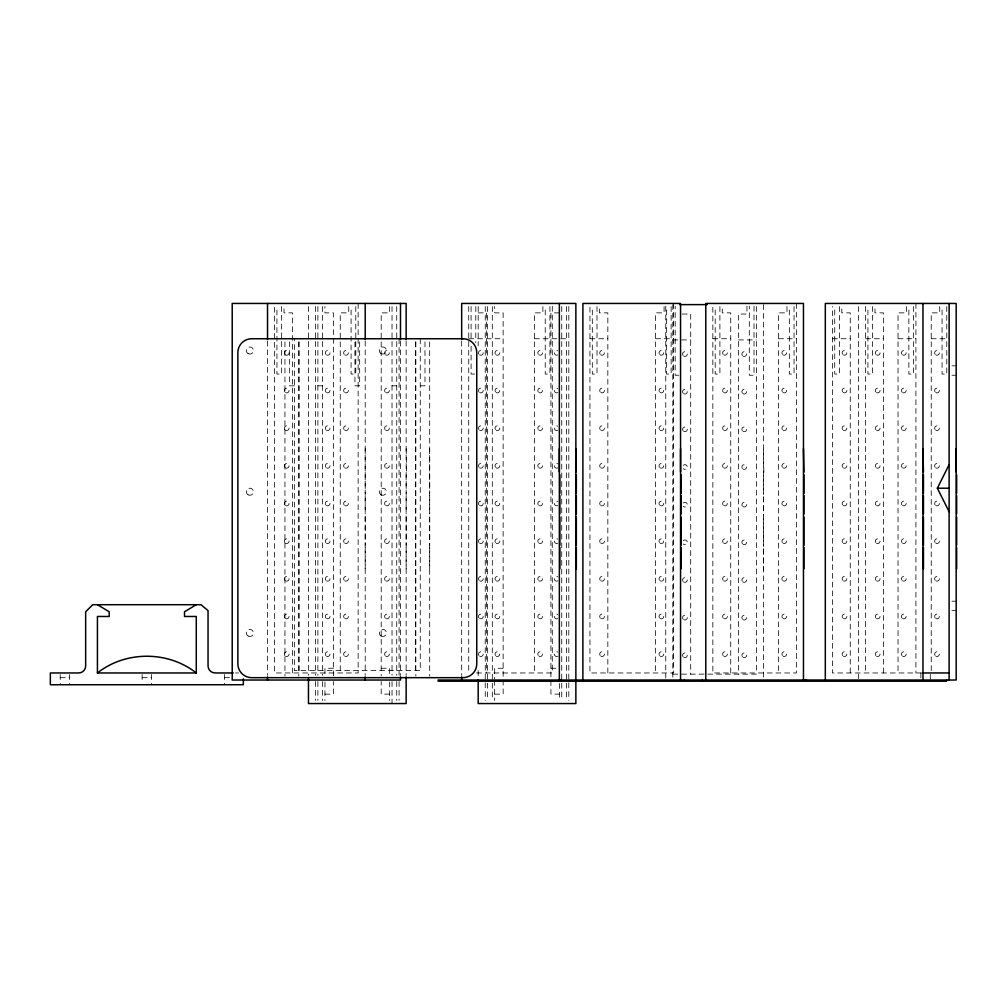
<?xml version="1.0" encoding="UTF-8"?>
<svg xmlns="http://www.w3.org/2000/svg" width="1007" height="1007" viewBox="0 0 1007 1007"><rect width="100%" height="100%" fill="white"/><g stroke="black" fill="none" stroke-linecap="round" stroke-linejoin="round"><path stroke-width="0.75" stroke-dasharray="5 3.75" d="M478.149 312.862L486.62 312.862L486.62 672.966M559.389 312.862L550.917 312.862L550.917 694.138L559.389 694.138M682.23 314.033L690.701 314.033L690.701 674.136M468.733 338.742L503.135 338.742M534.402 338.742L568.804 338.742M589.951 338.742L607.838 338.742M655.607 338.742L673.494 338.742M712.843 338.742L730.73 338.742M778.512 338.742L796.399 338.742M832.374 338.742L850.26 338.742M865.567 338.742L883.454 338.742M898.03 338.742L915.917 338.742M931.236 338.742L949.123 338.742M672.814 339.925L690.701 339.925M738.483 339.925L756.37 339.925M951.942 365.818L956.184 365.818M474.612 374.05L471.087 374.05L471.087 344.243M678.705 375.233L675.168 375.233L675.168 306.191M951.942 375.233L956.184 375.233M294.359 385.819L289.651 385.819L289.651 341.889M317.885 385.819L322.592 385.819M392.025 385.819L396.733 385.819M420.271 385.819L424.979 385.819L424.979 341.889M365.201 448.644L365.201 471.956M406.148 448.644L406.627 472.082M429.687 448.644L429.687 471.956M763.432 449.814L763.898 473.252M365.201 474.8L365.201 493.354M406.148 474.8L406.148 493.354M429.687 474.8L429.687 493.354M763.432 475.984L763.432 494.538M365.201 495.595L365.201 513.96M406.148 495.595L406.148 513.96M429.687 495.595L429.687 513.96M763.432 496.778L763.432 515.131M365.201 517.095L365.201 545.228M406.148 517.095L406.148 545.228M429.687 517.095L429.687 545.228M763.432 518.265L763.432 546.411M365.201 547.556L365.201 568.829M406.148 547.556L406.148 568.829M429.687 547.556L429.687 568.829M763.432 548.727L763.432 570M951.942 601.179L956.184 601.179M951.942 610.594L956.184 610.594M333.418 668.258L324.946 668.258L324.946 675.924M381.2 668.258L389.671 668.258L389.671 675.924M503.135 668.258L494.664 668.258L494.664 678.995M550.917 668.258L559.389 668.258M235.5 672.966L238.634 672.966M476.475 672.966L552.289 672.966L552.289 303.447M921.506 672.966L832.374 672.966L832.374 306.506M672.814 674.136L756.37 674.136L756.37 304.618M60.219 677.673L69.634 677.673M142.138 677.673L151.554 677.673M224.523 677.673L230.439 677.673M324.946 694.138L333.418 694.138L333.418 681.588M389.671 694.138L381.2 694.138L381.2 681.588M494.664 694.138L503.135 694.138L503.135 312.862L494.664 312.862L494.664 306.581M946.769 306.581L946.769 374.05L942.061 374.05L942.061 306.581M939.707 306.581L939.707 312.862L931.236 312.862L931.236 672.966M930.292 674.375L930.292 680.027M920.876 672.966L920.876 678.605M915.917 303.447L915.917 672.966M913.563 306.581L913.563 374.05L908.868 374.05L908.868 306.581M906.514 306.581L906.514 312.862L898.03 312.862L898.03 672.966M883.454 672.966L883.454 312.862L874.982 312.862L874.982 306.581M872.628 306.581L872.628 374.05L867.921 374.05L867.921 306.581M865.567 306.506L865.567 672.966M858.505 306.581L858.505 678.605M850.26 672.966L850.26 312.862L841.789 312.862L841.789 306.581M839.435 306.581L839.435 374.05L834.727 374.05L834.727 306.581M796.399 303.447L796.399 672.966L712.843 672.966L712.843 306.506M794.045 306.581L794.045 374.05L789.337 374.05L789.337 306.581M786.983 306.581L786.983 312.862L778.512 312.862L778.512 672.966M763.432 304.618L763.432 678.063M754.016 306.191L754.016 375.233L749.309 375.233L749.309 306.191M746.955 306.191L746.955 314.033L738.483 314.033L738.483 674.136M730.73 672.966L730.73 312.862L722.258 312.862L722.258 306.581M719.904 306.581L719.904 374.05L715.197 374.05L715.197 306.581M673.494 303.447L673.494 672.966L589.951 672.966L589.951 306.506M672.814 304.618L672.814 678.063M671.14 306.581L671.14 374.05L666.433 374.05L666.433 306.581M665.753 306.191L665.753 678.063M664.079 306.581L664.079 312.862L655.607 312.862L655.607 672.966M607.838 672.966L607.838 312.862L599.354 312.862L599.354 306.581M597 306.581L597 374.05L592.305 374.05L592.305 306.581M568.804 306.506L568.804 700.419M566.45 306.581L566.45 681.588M566.45 683.161L566.45 700.419M561.742 306.581L561.742 681.588M561.742 683.161L561.742 700.419M559.389 683.489L559.389 700.494M549.935 306.581L549.935 374.05L545.228 374.05L545.228 306.581M542.874 306.581L542.874 312.862L534.402 312.862L534.402 672.966M494.664 680.442L494.664 700.494M492.31 306.581L492.31 681.588M492.31 683.161L492.31 700.419M487.602 306.581L487.602 681.588M487.602 683.161L487.602 700.419M485.248 306.506L485.248 700.419M478.187 306.581L478.187 345.804M478.187 670.612L478.187 678.454M475.795 306.581L475.795 342.67M471.087 306.581L471.087 337.962M468.733 306.506L468.733 672.966M461.672 341.096L461.672 675.319M429.687 341.889L429.687 676.1M420.271 338.742L420.271 670.612L294.359 670.612L294.359 338.742M415.853 341.889L415.853 676.1M415.564 341.889L415.564 670.612M406.148 341.096L406.148 675.319M400.496 341.096L400.496 675.319M399.087 338.742L399.087 675.319M399.087 681.538L399.087 700.419M396.733 306.581L396.733 675.319M396.733 681.588L396.733 700.419M392.025 306.581L392.025 675.319M392.025 681.588L392.025 703.553M389.671 306.581L389.671 312.862L381.2 312.862L381.2 675.873M389.671 681.966L389.671 700.494M365.201 341.096L365.201 675.319M359.663 341.889L359.663 385.819L354.955 385.819L354.955 341.889M358.14 303.447L358.14 672.966L274.584 672.966L274.584 306.506M355.786 306.581L355.786 374.05L351.078 374.05L351.078 306.581M348.724 306.581L348.724 312.862L340.253 312.862L340.253 672.966M333.418 675.873L333.418 312.862L324.946 312.862L324.946 306.581M324.946 681.966L324.946 700.494M322.592 306.581L322.592 675.319M322.592 681.588L322.592 700.419M317.885 306.581L317.885 675.319M317.885 681.588L317.885 700.419M315.531 306.506L315.531 675.319M315.531 681.538L315.531 700.419M308.469 306.581L308.469 675.319M299.066 341.889L299.066 670.612M298.777 341.889L298.777 676.1M292.471 672.966L292.471 312.862L283.999 312.862L283.999 306.581M284.943 341.889L284.943 676.1M281.645 306.581L281.645 374.05L276.938 374.05L276.938 306.581M267.522 341.096L267.522 675.319M224.523 674.526L224.523 684.735M151.554 674.526L151.554 684.735M142.138 674.526L142.138 681.903M69.634 674.526L69.634 684.735M60.219 674.526L60.219 684.735M557.853 656.174A2.354 2.354 0 0 1 554.328 654.135A2.354 2.354 0 0 1 557.853 652.095M557.853 618.512A2.354 2.354 0 0 1 554.328 616.473A2.354 2.354 0 0 1 557.853 614.434M557.853 580.85A2.354 2.354 0 0 1 554.328 578.811A2.354 2.354 0 0 1 557.853 576.772M557.853 543.201A2.354 2.354 0 0 1 554.328 541.162A2.354 2.354 0 0 1 557.853 539.123M557.853 505.539A2.354 2.354 0 0 1 554.328 503.5A2.354 2.354 0 0 1 557.853 501.461M557.853 467.877A2.354 2.354 0 0 1 554.328 465.838A2.354 2.354 0 0 1 557.853 463.799M557.853 430.228A2.354 2.354 0 0 1 554.328 428.189A2.354 2.354 0 0 1 557.853 426.15M557.853 392.566A2.354 2.354 0 0 1 554.328 390.527A2.354 2.354 0 0 1 557.853 388.488M557.853 354.905A2.354 2.354 0 0 1 554.328 352.865A2.354 2.354 0 0 1 557.853 350.826M683.275 540.671A2.354 2.354 0 0 1 686.598 540.671A2.354 2.354 0 0 1 686.598 543.994A2.354 2.354 0 0 1 683.275 543.994M683.275 503.009A2.354 2.354 0 0 1 686.598 503.009A2.354 2.354 0 0 1 686.598 506.345A2.354 2.354 0 0 1 683.275 506.345M683.275 465.36A2.354 2.354 0 0 1 686.598 465.36A2.354 2.354 0 0 1 686.598 468.683A2.354 2.354 0 0 1 683.275 468.683M326.482 656.174A2.354 2.354 0 0 0 330.006 654.135A2.354 2.354 0 0 0 326.482 652.095A2.354 2.354 0 0 0 326.482 656.174M385.794 656.174A2.354 2.354 0 0 0 389.319 654.135A2.354 2.354 0 0 0 385.794 652.095A2.354 2.354 0 0 0 385.794 656.174M326.482 618.512A2.354 2.354 0 0 0 330.006 616.473A2.354 2.354 0 0 0 326.482 614.434A2.354 2.354 0 0 0 326.482 618.512M385.794 618.512A2.354 2.354 0 0 0 389.319 616.473A2.354 2.354 0 0 0 385.794 614.434A2.354 2.354 0 0 0 385.794 618.512M326.482 580.85A2.354 2.354 0 0 0 330.006 578.811A2.354 2.354 0 0 0 326.482 576.772A2.354 2.354 0 0 0 326.482 580.85M385.794 580.85A2.354 2.354 0 0 0 389.319 578.811A2.354 2.354 0 0 0 385.794 576.772A2.354 2.354 0 0 0 385.794 580.85M326.482 543.201A2.354 2.354 0 0 0 330.006 541.162A2.354 2.354 0 0 0 326.482 539.123A2.354 2.354 0 0 0 326.482 543.201M385.794 543.201A2.354 2.354 0 0 0 389.319 541.162A2.354 2.354 0 0 0 385.794 539.123A2.354 2.354 0 0 0 385.794 543.201M326.482 505.539A2.354 2.354 0 0 0 330.006 503.5A2.354 2.354 0 0 0 326.482 501.461A2.354 2.354 0 0 0 326.482 505.539M385.794 505.539A2.354 2.354 0 0 0 389.319 503.5A2.354 2.354 0 0 0 385.794 501.461A2.354 2.354 0 0 0 385.794 505.539M326.482 467.877A2.354 2.354 0 0 0 330.006 465.838A2.354 2.354 0 0 0 326.482 463.799A2.354 2.354 0 0 0 326.482 467.877M385.794 467.877A2.354 2.354 0 0 0 389.319 465.838A2.354 2.354 0 0 0 385.794 463.799A2.354 2.354 0 0 0 385.794 467.877M326.482 430.228A2.354 2.354 0 0 0 330.006 428.189A2.354 2.354 0 0 0 326.482 426.15A2.354 2.354 0 0 0 326.482 430.228M385.794 430.228A2.354 2.354 0 0 0 389.319 428.189A2.354 2.354 0 0 0 385.794 426.15A2.354 2.354 0 0 0 385.794 430.228M326.482 392.566A2.354 2.354 0 0 0 330.006 390.527A2.354 2.354 0 0 0 326.482 388.488A2.354 2.354 0 0 0 326.482 392.566M385.794 392.566A2.354 2.354 0 0 0 389.319 390.527A2.354 2.354 0 0 0 385.794 388.488A2.354 2.354 0 0 0 385.794 392.566M326.482 354.905A2.354 2.354 0 0 0 330.006 352.865A2.354 2.354 0 0 0 326.482 350.826A2.354 2.354 0 0 0 326.482 354.905M385.794 354.905A2.354 2.354 0 0 0 389.319 352.865A2.354 2.354 0 0 0 385.794 350.826A2.354 2.354 0 0 0 385.794 354.905M496.187 656.174A2.354 2.354 0 0 0 499.724 654.135A2.354 2.354 0 0 0 496.187 652.095A2.354 2.354 0 0 0 496.187 656.174M496.187 618.512A2.354 2.354 0 0 0 499.724 616.473A2.354 2.354 0 0 0 496.187 614.434A2.354 2.354 0 0 0 496.187 618.512M496.187 580.85A2.354 2.354 0 0 0 499.724 578.811A2.354 2.354 0 0 0 496.187 576.772A2.354 2.354 0 0 0 496.187 580.85M496.187 543.201A2.354 2.354 0 0 0 499.724 541.162A2.354 2.354 0 0 0 496.187 539.123A2.354 2.354 0 0 0 496.187 543.201M496.187 505.539A2.354 2.354 0 0 0 499.724 503.5A2.354 2.354 0 0 0 496.187 501.461A2.354 2.354 0 0 0 496.187 505.539M496.187 467.877A2.354 2.354 0 0 0 499.724 465.838A2.354 2.354 0 0 0 496.187 463.799A2.354 2.354 0 0 0 496.187 467.877M496.187 430.228A2.354 2.354 0 0 0 499.724 428.189A2.354 2.354 0 0 0 496.187 426.15A2.354 2.354 0 0 0 496.187 430.228M496.187 392.566A2.354 2.354 0 0 0 499.724 390.527A2.354 2.354 0 0 0 496.187 388.488A2.354 2.354 0 0 0 496.187 392.566M496.187 354.905A2.354 2.354 0 0 0 499.724 352.865A2.354 2.354 0 0 0 496.187 350.826A2.354 2.354 0 0 0 496.187 354.905M683.766 657.344A2.354 2.354 0 0 0 687.29 655.305A2.354 2.354 0 0 0 683.766 653.266A2.354 2.354 0 0 0 683.766 657.344M743.078 657.344A2.354 2.354 0 0 0 746.602 655.305A2.354 2.354 0 0 0 743.078 653.266A2.354 2.354 0 0 0 743.078 657.344M683.766 619.695A2.354 2.354 0 0 0 687.29 617.656A2.354 2.354 0 0 0 683.766 615.617A2.354 2.354 0 0 0 683.766 619.695M743.078 619.695A2.354 2.354 0 0 0 746.602 617.656A2.354 2.354 0 0 0 743.078 615.617A2.354 2.354 0 0 0 743.078 619.695M683.766 582.033A2.354 2.354 0 0 0 687.29 579.994A2.354 2.354 0 0 0 683.766 577.955A2.354 2.354 0 0 0 683.766 582.033M743.078 582.033A2.354 2.354 0 0 0 746.602 579.994A2.354 2.354 0 0 0 743.078 577.955A2.354 2.354 0 0 0 743.078 582.033M743.078 544.372A2.354 2.354 0 0 0 746.602 542.332A2.354 2.354 0 0 0 743.078 540.293A2.354 2.354 0 0 0 743.078 544.372M743.078 506.71A2.354 2.354 0 0 0 746.602 504.671A2.354 2.354 0 0 0 743.078 502.644A2.354 2.354 0 0 0 743.078 506.71M743.078 469.061A2.354 2.354 0 0 0 746.602 467.021A2.354 2.354 0 0 0 743.078 464.982A2.354 2.354 0 0 0 743.078 469.061M683.766 431.399A2.354 2.354 0 0 0 687.29 429.36A2.354 2.354 0 0 0 683.766 427.32A2.354 2.354 0 0 0 683.766 431.399M743.078 431.399A2.354 2.354 0 0 0 746.602 429.36A2.354 2.354 0 0 0 743.078 427.32A2.354 2.354 0 0 0 743.078 431.399M683.766 393.737A2.354 2.354 0 0 0 687.29 391.698A2.354 2.354 0 0 0 683.766 389.659A2.354 2.354 0 0 0 683.766 393.737M743.078 393.737A2.354 2.354 0 0 0 746.602 391.698A2.354 2.354 0 0 0 743.078 389.659A2.354 2.354 0 0 0 743.078 393.737M683.766 356.088A2.354 2.354 0 0 0 687.29 354.049A2.354 2.354 0 0 0 683.766 352.009A2.354 2.354 0 0 0 683.766 356.088M743.078 356.088A2.354 2.354 0 0 0 746.602 354.049A2.354 2.354 0 0 0 743.078 352.009A2.354 2.354 0 0 0 743.078 356.088M876.505 656.174A2.354 2.354 0 0 0 880.042 654.135A2.354 2.354 0 0 0 876.505 652.095A2.354 2.354 0 0 0 876.505 656.174M935.818 656.174A2.354 2.354 0 0 0 939.355 654.135A2.354 2.354 0 0 0 935.818 652.095A2.354 2.354 0 0 0 935.818 656.174M876.505 618.512A2.354 2.354 0 0 0 880.042 616.473A2.354 2.354 0 0 0 876.505 614.434A2.354 2.354 0 0 0 876.505 618.512M935.818 618.512A2.354 2.354 0 0 0 939.355 616.473A2.354 2.354 0 0 0 935.818 614.434A2.354 2.354 0 0 0 935.818 618.512M876.505 580.85A2.354 2.354 0 0 0 880.042 578.811A2.354 2.354 0 0 0 876.505 576.772A2.354 2.354 0 0 0 876.505 580.85M935.818 580.85A2.354 2.354 0 0 0 939.355 578.811A2.354 2.354 0 0 0 935.818 576.772A2.354 2.354 0 0 0 935.818 580.85M876.505 543.201A2.354 2.354 0 0 0 880.042 541.162A2.354 2.354 0 0 0 876.505 539.123A2.354 2.354 0 0 0 876.505 543.201M935.818 543.201A2.354 2.354 0 0 0 939.355 541.162A2.354 2.354 0 0 0 935.818 539.123A2.354 2.354 0 0 0 935.818 543.201M876.505 505.539A2.354 2.354 0 0 0 880.042 503.5A2.354 2.354 0 0 0 876.505 501.461A2.354 2.354 0 0 0 876.505 505.539M935.818 505.539A2.354 2.354 0 0 0 939.355 503.5A2.354 2.354 0 0 0 935.818 501.461A2.354 2.354 0 0 0 935.818 505.539M876.505 467.877A2.354 2.354 0 0 0 880.042 465.838A2.354 2.354 0 0 0 876.505 463.799A2.354 2.354 0 0 0 876.505 467.877M935.818 467.877A2.354 2.354 0 0 0 939.355 465.838A2.354 2.354 0 0 0 935.818 463.799A2.354 2.354 0 0 0 935.818 467.877M876.505 430.228A2.354 2.354 0 0 0 880.042 428.189A2.354 2.354 0 0 0 876.505 426.15A2.354 2.354 0 0 0 876.505 430.228M935.818 430.228A2.354 2.354 0 0 0 939.355 428.189A2.354 2.354 0 0 0 935.818 426.15A2.354 2.354 0 0 0 935.818 430.228M876.505 392.566A2.354 2.354 0 0 0 880.042 390.527A2.354 2.354 0 0 0 876.505 388.488A2.354 2.354 0 0 0 876.505 392.566M935.818 392.566A2.354 2.354 0 0 0 939.355 390.527A2.354 2.354 0 0 0 935.818 388.488A2.354 2.354 0 0 0 935.818 392.566M876.505 354.905A2.354 2.354 0 0 0 880.042 352.865A2.354 2.354 0 0 0 876.505 350.826A2.354 2.354 0 0 0 876.505 354.905M935.818 354.905A2.354 2.354 0 0 0 939.355 352.865A2.354 2.354 0 0 0 935.818 350.826A2.354 2.354 0 0 0 935.818 354.905M248.1 636.009A3.524 3.524 0 0 0 253.399 632.95A3.524 3.524 0 0 0 248.1 629.891A3.524 3.524 0 0 0 248.1 636.009M248.1 353.57A3.524 3.524 0 0 0 253.399 350.512A3.524 3.524 0 0 0 248.1 347.453A3.524 3.524 0 0 0 248.1 353.57M248.1 494.789A3.524 3.524 0 0 0 253.399 491.731A3.524 3.524 0 0 0 248.1 488.672A3.524 3.524 0 0 0 248.1 494.789M381.087 636.009A3.524 3.524 0 0 0 386.386 632.95A3.524 3.524 0 0 0 381.087 629.891A3.524 3.524 0 0 0 381.087 636.009M381.087 353.57A3.524 3.524 0 0 0 386.386 350.512A3.524 3.524 0 0 0 381.087 347.453A3.524 3.524 0 0 0 381.087 353.57M381.087 494.789A3.524 3.524 0 0 0 386.386 491.731A3.524 3.524 0 0 0 381.087 488.672A3.524 3.524 0 0 0 381.087 494.789M285.522 656.174A2.354 2.354 0 0 0 289.059 654.135A2.354 2.354 0 0 0 285.522 652.095A2.354 2.354 0 0 0 285.522 656.174M344.835 656.174A2.354 2.354 0 0 0 348.372 654.135A2.354 2.354 0 0 0 344.835 652.095A2.354 2.354 0 0 0 344.835 656.174M285.522 618.512A2.354 2.354 0 0 0 289.059 616.473A2.354 2.354 0 0 0 285.522 614.434A2.354 2.354 0 0 0 285.522 618.512M344.835 618.512A2.354 2.354 0 0 0 348.372 616.473A2.354 2.354 0 0 0 344.835 614.434A2.354 2.354 0 0 0 344.835 618.512M285.522 580.85A2.354 2.354 0 0 0 289.059 578.811A2.354 2.354 0 0 0 285.522 576.772A2.354 2.354 0 0 0 285.522 580.85M344.835 580.85A2.354 2.354 0 0 0 348.372 578.811A2.354 2.354 0 0 0 344.835 576.772A2.354 2.354 0 0 0 344.835 580.85M285.522 543.201A2.354 2.354 0 0 0 289.059 541.162A2.354 2.354 0 0 0 285.522 539.123A2.354 2.354 0 0 0 285.522 543.201M344.835 543.201A2.354 2.354 0 0 0 348.372 541.162A2.354 2.354 0 0 0 344.835 539.123A2.354 2.354 0 0 0 344.835 543.201M285.522 505.539A2.354 2.354 0 0 0 289.059 503.5A2.354 2.354 0 0 0 285.522 501.461A2.354 2.354 0 0 0 285.522 505.539M344.835 505.539A2.354 2.354 0 0 0 348.372 503.5A2.354 2.354 0 0 0 344.835 501.461A2.354 2.354 0 0 0 344.835 505.539M285.522 467.877A2.354 2.354 0 0 0 289.059 465.838A2.354 2.354 0 0 0 285.522 463.799A2.354 2.354 0 0 0 285.522 467.877M344.835 467.877A2.354 2.354 0 0 0 348.372 465.838A2.354 2.354 0 0 0 344.835 463.799A2.354 2.354 0 0 0 344.835 467.877M285.522 430.228A2.354 2.354 0 0 0 289.059 428.189A2.354 2.354 0 0 0 285.522 426.15A2.354 2.354 0 0 0 285.522 430.228M344.835 430.228A2.354 2.354 0 0 0 348.372 428.189A2.354 2.354 0 0 0 344.835 426.15A2.354 2.354 0 0 0 344.835 430.228M285.522 392.566A2.354 2.354 0 0 0 289.059 390.527A2.354 2.354 0 0 0 285.522 388.488A2.354 2.354 0 0 0 285.522 392.566M344.835 392.566A2.354 2.354 0 0 0 348.372 390.527A2.354 2.354 0 0 0 344.835 388.488A2.354 2.354 0 0 0 344.835 392.566M285.522 354.905A2.354 2.354 0 0 0 289.059 352.865A2.354 2.354 0 0 0 285.522 350.826A2.354 2.354 0 0 0 285.522 354.905M344.835 354.905A2.354 2.354 0 0 0 348.372 352.865A2.354 2.354 0 0 0 344.835 350.826A2.354 2.354 0 0 0 344.835 354.905M843.312 656.174A2.354 2.354 0 0 0 846.849 654.135A2.354 2.354 0 0 0 843.312 652.095A2.354 2.354 0 0 0 843.312 656.174M902.624 656.174A2.354 2.354 0 0 0 906.149 654.135A2.354 2.354 0 0 0 902.624 652.095A2.354 2.354 0 0 0 902.624 656.174M843.312 618.512A2.354 2.354 0 0 0 846.849 616.473A2.354 2.354 0 0 0 843.312 614.434A2.354 2.354 0 0 0 843.312 618.512M902.624 618.512A2.354 2.354 0 0 0 906.149 616.473A2.354 2.354 0 0 0 902.624 614.434A2.354 2.354 0 0 0 902.624 618.512M843.312 580.85A2.354 2.354 0 0 0 846.849 578.811A2.354 2.354 0 0 0 843.312 576.772A2.354 2.354 0 0 0 843.312 580.85M902.624 580.85A2.354 2.354 0 0 0 906.149 578.811A2.354 2.354 0 0 0 902.624 576.772A2.354 2.354 0 0 0 902.624 580.85M843.312 543.201A2.354 2.354 0 0 0 846.849 541.162A2.354 2.354 0 0 0 843.312 539.123A2.354 2.354 0 0 0 843.312 543.201M902.624 543.201A2.354 2.354 0 0 0 906.149 541.162A2.354 2.354 0 0 0 902.624 539.123A2.354 2.354 0 0 0 902.624 543.201M843.312 505.539A2.354 2.354 0 0 0 846.849 503.5A2.354 2.354 0 0 0 843.312 501.461A2.354 2.354 0 0 0 843.312 505.539M902.624 505.539A2.354 2.354 0 0 0 906.149 503.5A2.354 2.354 0 0 0 902.624 501.461A2.354 2.354 0 0 0 902.624 505.539M843.312 467.877A2.354 2.354 0 0 0 846.849 465.838A2.354 2.354 0 0 0 843.312 463.799A2.354 2.354 0 0 0 843.312 467.877M902.624 467.877A2.354 2.354 0 0 0 906.149 465.838A2.354 2.354 0 0 0 902.624 463.799A2.354 2.354 0 0 0 902.624 467.877M843.312 430.228A2.354 2.354 0 0 0 846.849 428.189A2.354 2.354 0 0 0 843.312 426.15A2.354 2.354 0 0 0 843.312 430.228M902.624 430.228A2.354 2.354 0 0 0 906.149 428.189A2.354 2.354 0 0 0 902.624 426.15A2.354 2.354 0 0 0 902.624 430.228M843.312 392.566A2.354 2.354 0 0 0 846.849 390.527A2.354 2.354 0 0 0 843.312 388.488A2.354 2.354 0 0 0 843.312 392.566M902.624 392.566A2.354 2.354 0 0 0 906.149 390.527A2.354 2.354 0 0 0 902.624 388.488A2.354 2.354 0 0 0 902.624 392.566M843.312 354.905A2.354 2.354 0 0 0 846.849 352.865A2.354 2.354 0 0 0 843.312 350.826A2.354 2.354 0 0 0 843.312 354.905M902.624 354.905A2.354 2.354 0 0 0 906.149 352.865A2.354 2.354 0 0 0 902.624 350.826A2.354 2.354 0 0 0 902.624 354.905M723.794 656.174A2.354 2.354 0 0 0 727.318 654.135A2.354 2.354 0 0 0 723.794 652.095A2.354 2.354 0 0 0 723.794 656.174M783.106 656.174A2.354 2.354 0 0 0 786.631 654.135A2.354 2.354 0 0 0 783.106 652.095A2.354 2.354 0 0 0 783.106 656.174M723.794 618.512A2.354 2.354 0 0 0 727.318 616.473A2.354 2.354 0 0 0 723.794 614.434A2.354 2.354 0 0 0 723.794 618.512M783.106 618.512A2.354 2.354 0 0 0 786.631 616.473A2.354 2.354 0 0 0 783.106 614.434A2.354 2.354 0 0 0 783.106 618.512M723.794 580.85A2.354 2.354 0 0 0 727.318 578.811A2.354 2.354 0 0 0 723.794 576.772A2.354 2.354 0 0 0 723.794 580.85M783.106 580.85A2.354 2.354 0 0 0 786.631 578.811A2.354 2.354 0 0 0 783.106 576.772A2.354 2.354 0 0 0 783.106 580.85M723.794 543.201A2.354 2.354 0 0 0 727.318 541.162A2.354 2.354 0 0 0 723.794 539.123A2.354 2.354 0 0 0 723.794 543.201M783.106 543.201A2.354 2.354 0 0 0 786.631 541.162A2.354 2.354 0 0 0 783.106 539.123A2.354 2.354 0 0 0 783.106 543.201M723.794 505.539A2.354 2.354 0 0 0 727.318 503.5A2.354 2.354 0 0 0 723.794 501.461A2.354 2.354 0 0 0 723.794 505.539M783.106 505.539A2.354 2.354 0 0 0 786.631 503.5A2.354 2.354 0 0 0 783.106 501.461A2.354 2.354 0 0 0 783.106 505.539M723.794 467.877A2.354 2.354 0 0 0 727.318 465.838A2.354 2.354 0 0 0 723.794 463.799A2.354 2.354 0 0 0 723.794 467.877M783.106 467.877A2.354 2.354 0 0 0 786.631 465.838A2.354 2.354 0 0 0 783.106 463.799A2.354 2.354 0 0 0 783.106 467.877M723.794 430.228A2.354 2.354 0 0 0 727.318 428.189A2.354 2.354 0 0 0 723.794 426.15A2.354 2.354 0 0 0 723.794 430.228M783.106 430.228A2.354 2.354 0 0 0 786.631 428.189A2.354 2.354 0 0 0 783.106 426.15A2.354 2.354 0 0 0 783.106 430.228M723.794 392.566A2.354 2.354 0 0 0 727.318 390.527A2.354 2.354 0 0 0 723.794 388.488A2.354 2.354 0 0 0 723.794 392.566M783.106 392.566A2.354 2.354 0 0 0 786.631 390.527A2.354 2.354 0 0 0 783.106 388.488A2.354 2.354 0 0 0 783.106 392.566M723.794 354.905A2.354 2.354 0 0 0 727.318 352.865A2.354 2.354 0 0 0 723.794 350.826A2.354 2.354 0 0 0 723.794 354.905M783.106 354.905A2.354 2.354 0 0 0 786.631 352.865A2.354 2.354 0 0 0 783.106 350.826A2.354 2.354 0 0 0 783.106 354.905M600.889 656.174A2.354 2.354 0 0 0 604.414 654.135A2.354 2.354 0 0 0 600.889 652.095A2.354 2.354 0 0 0 600.889 656.174M660.202 656.174A2.354 2.354 0 0 0 663.726 654.135A2.354 2.354 0 0 0 660.202 652.095A2.354 2.354 0 0 0 660.202 656.174M600.889 618.512A2.354 2.354 0 0 0 604.414 616.473A2.354 2.354 0 0 0 600.889 614.434A2.354 2.354 0 0 0 600.889 618.512M660.202 618.512A2.354 2.354 0 0 0 663.726 616.473A2.354 2.354 0 0 0 660.202 614.434A2.354 2.354 0 0 0 660.202 618.512M600.889 580.85A2.354 2.354 0 0 0 604.414 578.811A2.354 2.354 0 0 0 600.889 576.772A2.354 2.354 0 0 0 600.889 580.85M660.202 580.85A2.354 2.354 0 0 0 663.726 578.811A2.354 2.354 0 0 0 660.202 576.772A2.354 2.354 0 0 0 660.202 580.85M600.889 543.201A2.354 2.354 0 0 0 604.414 541.162A2.354 2.354 0 0 0 600.889 539.123A2.354 2.354 0 0 0 600.889 543.201M660.202 543.201A2.354 2.354 0 0 0 663.726 541.162A2.354 2.354 0 0 0 660.202 539.123A2.354 2.354 0 0 0 660.202 543.201M600.889 505.539A2.354 2.354 0 0 0 604.414 503.5A2.354 2.354 0 0 0 600.889 501.461A2.354 2.354 0 0 0 600.889 505.539M660.202 505.539A2.354 2.354 0 0 0 663.726 503.5A2.354 2.354 0 0 0 660.202 501.461A2.354 2.354 0 0 0 660.202 505.539M600.889 467.877A2.354 2.354 0 0 0 604.414 465.838A2.354 2.354 0 0 0 600.889 463.799A2.354 2.354 0 0 0 600.889 467.877M660.202 467.877A2.354 2.354 0 0 0 663.726 465.838A2.354 2.354 0 0 0 660.202 463.799A2.354 2.354 0 0 0 660.202 467.877M600.889 430.228A2.354 2.354 0 0 0 604.414 428.189A2.354 2.354 0 0 0 600.889 426.15A2.354 2.354 0 0 0 600.889 430.228M660.202 430.228A2.354 2.354 0 0 0 663.726 428.189A2.354 2.354 0 0 0 660.202 426.15A2.354 2.354 0 0 0 660.202 430.228M600.889 392.566A2.354 2.354 0 0 0 604.414 390.527A2.354 2.354 0 0 0 600.889 388.488A2.354 2.354 0 0 0 600.889 392.566M660.202 392.566A2.354 2.354 0 0 0 663.726 390.527A2.354 2.354 0 0 0 660.202 388.488A2.354 2.354 0 0 0 660.202 392.566M600.889 354.905A2.354 2.354 0 0 0 604.414 352.865A2.354 2.354 0 0 0 600.889 350.826A2.354 2.354 0 0 0 600.889 354.905M660.202 354.905A2.354 2.354 0 0 0 663.726 352.865A2.354 2.354 0 0 0 660.202 350.826A2.354 2.354 0 0 0 660.202 354.905M479.672 656.174A2.354 2.354 0 0 0 483.209 654.135A2.354 2.354 0 0 0 479.672 652.095A2.354 2.354 0 0 0 479.672 656.174M538.984 656.174A2.354 2.354 0 0 0 542.521 654.135A2.354 2.354 0 0 0 538.984 652.095A2.354 2.354 0 0 0 538.984 656.174M479.672 618.512A2.354 2.354 0 0 0 483.209 616.473A2.354 2.354 0 0 0 479.672 614.434A2.354 2.354 0 0 0 479.672 618.512M538.984 618.512A2.354 2.354 0 0 0 542.521 616.473A2.354 2.354 0 0 0 538.984 614.434A2.354 2.354 0 0 0 538.984 618.512M479.672 580.85A2.354 2.354 0 0 0 483.209 578.811A2.354 2.354 0 0 0 479.672 576.772A2.354 2.354 0 0 0 479.672 580.85M538.984 580.85A2.354 2.354 0 0 0 542.521 578.811A2.354 2.354 0 0 0 538.984 576.772A2.354 2.354 0 0 0 538.984 580.85M479.672 543.201A2.354 2.354 0 0 0 483.209 541.162A2.354 2.354 0 0 0 479.672 539.123A2.354 2.354 0 0 0 479.672 543.201M538.984 543.201A2.354 2.354 0 0 0 542.521 541.162A2.354 2.354 0 0 0 538.984 539.123A2.354 2.354 0 0 0 538.984 543.201M479.672 505.539A2.354 2.354 0 0 0 483.209 503.5A2.354 2.354 0 0 0 479.672 501.461A2.354 2.354 0 0 0 479.672 505.539M538.984 505.539A2.354 2.354 0 0 0 542.521 503.5A2.354 2.354 0 0 0 538.984 501.461A2.354 2.354 0 0 0 538.984 505.539M479.672 467.877A2.354 2.354 0 0 0 483.209 465.838A2.354 2.354 0 0 0 479.672 463.799A2.354 2.354 0 0 0 479.672 467.877M538.984 467.877A2.354 2.354 0 0 0 542.521 465.838A2.354 2.354 0 0 0 538.984 463.799A2.354 2.354 0 0 0 538.984 467.877M479.672 430.228A2.354 2.354 0 0 0 483.209 428.189A2.354 2.354 0 0 0 479.672 426.15A2.354 2.354 0 0 0 479.672 430.228M538.984 430.228A2.354 2.354 0 0 0 542.521 428.189A2.354 2.354 0 0 0 538.984 426.15A2.354 2.354 0 0 0 538.984 430.228M479.672 392.566A2.354 2.354 0 0 0 483.209 390.527A2.354 2.354 0 0 0 479.672 388.488A2.354 2.354 0 0 0 479.672 392.566M538.984 392.566A2.354 2.354 0 0 0 542.521 390.527A2.354 2.354 0 0 0 538.984 388.488A2.354 2.354 0 0 0 538.984 392.566M479.672 354.905A2.354 2.354 0 0 0 483.209 352.865A2.354 2.354 0 0 0 479.672 350.826A2.354 2.354 0 0 0 479.672 354.905M538.984 354.905A2.354 2.354 0 0 0 542.521 352.865A2.354 2.354 0 0 0 538.984 350.826A2.354 2.354 0 0 0 538.984 354.905"/><path stroke-width="1.5" d="M949.123 511.732L937.353 488.206L949.123 464.668M97.427 604.703L109.197 611.765L109.197 616.473L97.427 616.473L97.427 672.966C125.636 650.673 168.068 650.673 196.277 672.966L196.277 616.473L184.508 616.473L184.508 611.765L196.277 604.703M679.712 304.618L707.191 304.618M559.351 448.644L559.351 471.981M575.866 448.644L575.866 471.956M680.556 448.644L680.556 471.956M803.46 448.644L803.926 472.082M922.978 448.644L923.457 472.082M956.184 448.644L956.184 471.956M937.353 488.206L949.123 488.206M97.427 672.966L196.277 672.966M233.297 672.966L215.108 672.966A7.062 7.062 0 0 1 208.046 665.904L208.046 610.594L200.985 604.703L92.72 604.703L85.658 611.765L85.658 665.904A7.062 7.062 0 0 1 78.596 672.966L50.35 672.966L50.35 684.735L243.342 684.735L243.342 678.844M922.563 672.966L949.123 672.966M956.65 474.8L956.65 493.354M956.65 495.595L956.65 513.96M956.65 517.095L956.65 545.228M956.65 547.556L956.65 568.829M949.123 303.447L949.123 680.027M946.517 680.027L946.517 681.198L438.133 681.198L438.133 680.027L956.184 680.027L956.184 303.447L825.312 303.447L825.312 680.027M923.457 474.8L923.457 493.354M923.457 495.595L923.457 513.96M923.457 517.095L923.457 545.228M923.457 547.556L923.457 568.829M922.978 303.447L922.978 680.027M824.897 680.027L824.897 681.198M805.902 680.027L805.902 681.198M803.926 474.8L803.926 493.354M803.926 495.595L803.926 513.96M803.926 517.095L803.926 545.228M803.926 547.556L803.926 568.829M803.46 680.027L803.46 303.447L705.781 303.447L705.781 680.027M702.332 680.027L702.332 681.198M684.345 680.027L684.345 681.198M681.034 474.8L681.034 493.354M681.034 495.595L681.034 513.96M681.034 517.095L681.034 545.228M681.034 547.556L681.034 568.829M680.556 680.027L680.556 303.447L582.889 303.447L582.889 680.027M582.625 680.027L582.625 681.198M576.331 474.8L576.331 493.354M576.331 495.595L576.331 513.96M576.331 517.095L576.331 545.228M576.331 547.556L576.331 568.829M561.113 680.027L561.113 681.198M559.816 474.8L559.816 493.354M559.816 495.595L559.816 513.96M559.816 517.095L559.816 545.228M559.816 547.556L559.816 568.829M559.351 303.447L559.351 680.027M478.187 680.027L478.187 703.553L575.866 703.553L575.866 303.447L461.672 303.447L461.672 339.535M461.672 676.88L461.672 680.027M406.148 339.535L406.148 303.447L232.214 303.447L232.214 680.027L400.496 680.027L400.496 676.88M406.148 676.88L406.148 703.553L308.469 703.553L308.469 678.454M400.496 303.447L400.496 339.535M365.201 303.447L365.201 339.535M365.201 676.88L365.201 680.027M267.522 303.447L267.522 339.535M267.522 676.88L267.522 680.027M462.918 338.742L251.712 338.742A13.834 13.834 0 0 0 237.866 352.588L237.866 663.827A13.834 13.834 0 0 0 251.712 677.673L462.918 677.673A13.834 13.834 0 0 0 476.764 663.827L476.764 352.588A13.834 13.834 0 0 0 462.918 338.742"/></g></svg>
